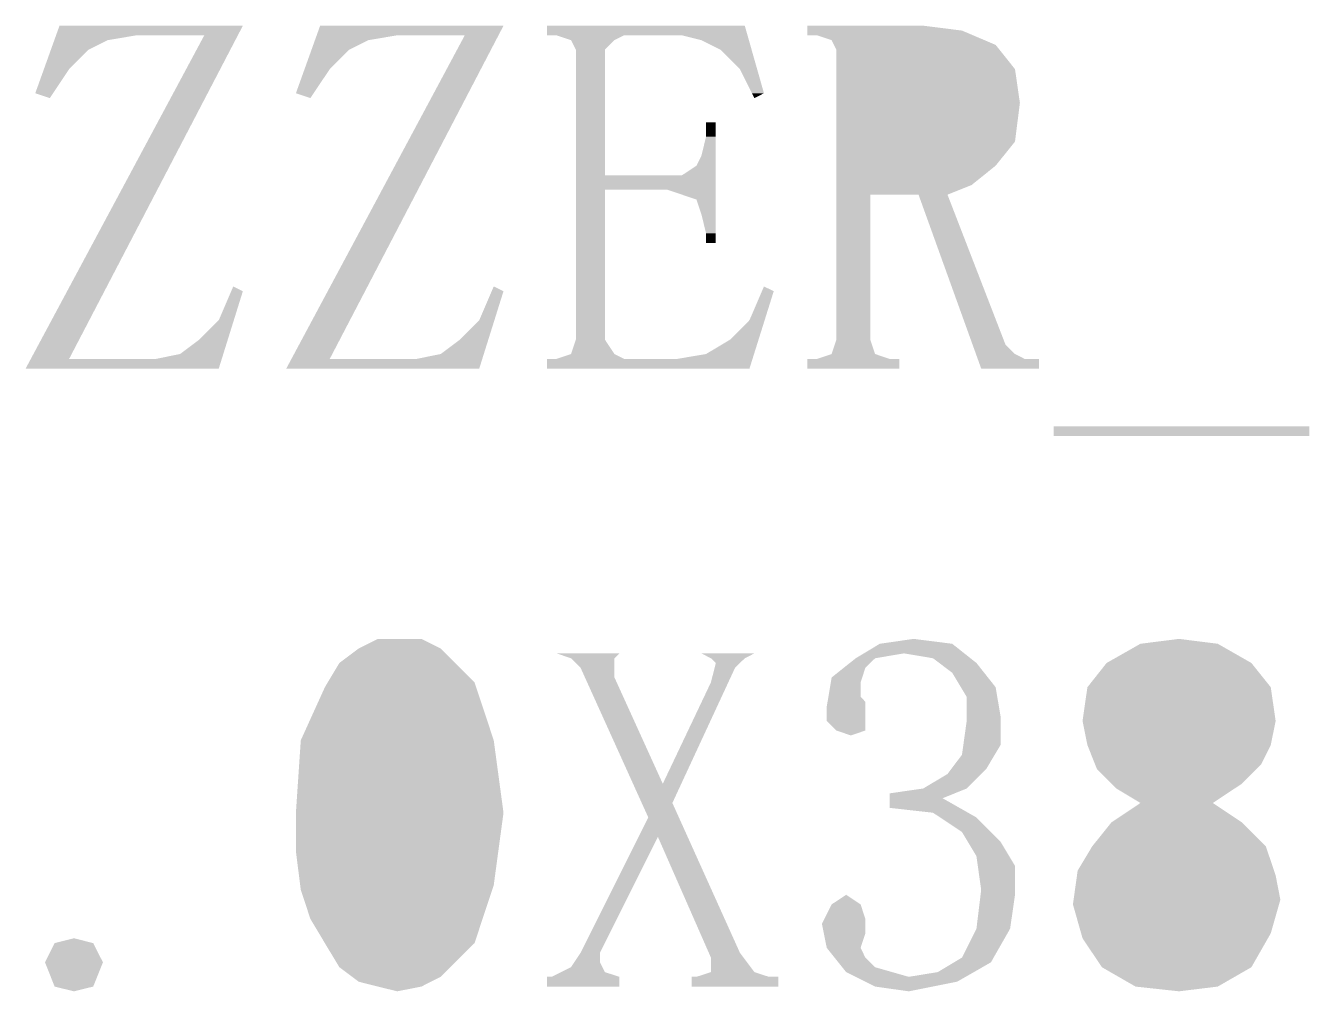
# Model space of a CAD drawing. Extents: x -182 to 198, y -129 to 151.
# Drawn here: x -127.65 to -106.93, y -61.87 to -46.3 of the extents above; entities that cross this region are included whole.
import ezdxf

# ---------------------------------------------------------------- set-up
doc = ezdxf.new("R2010")
doc.units = 0
doc.layers.add('Text', color=1, linetype='CONTINUOUS')
doc.layers.add('Text_N', color=2, linetype='CONTINUOUS')

msp = doc.modelspace()

# ---------------------------------------------------------------- linework, layer by layer
at = {"layer": 'Text'}
for points in [[(-127.154635, -46.45406), (-127.09906, -46.29912), (-124.220757, -46.45406), (-124.13996, -46.29912)], [(-122.948395, -46.45406), (-122.89282, -46.29912), (-120.014517, -46.45406), (-119.93372, -46.29912)], [(-119.23268, -46.45406), (-119.23268, -46.29912), (-115.995806, -46.45406), (-116.0399, -46.29912)], [(-115.02898, -46.37786), (-115.02898, -46.29912), (-112.5347, -46.37786), (-113.15954, -46.29912)], [(-115.02898, -46.45406), (-115.02898, -46.37786), (-112.355478, -46.45406), (-112.5347, -46.37786)], [(-127.238531, -46.68774), (-127.182905, -46.5328), (-126.6317, -46.68774), (-126.32182, -46.5328)], [(-127.182905, -46.5328), (-127.154635, -46.45406), (-126.32182, -46.5328), (-125.85446, -46.45406)], [(-124.887584, -46.68774), (-124.804475, -46.5328), (-124.342677, -46.68774), (-124.261855, -46.5328)], [(-124.804475, -46.5328), (-124.76226, -46.45406), (-124.261855, -46.5328), (-124.220757, -46.45406)], [(-123.032291, -46.68774), (-122.976665, -46.5328), (-122.428, -46.68774), (-122.11558, -46.5328)], [(-122.976665, -46.5328), (-122.948395, -46.45406), (-122.11558, -46.5328), (-121.64822, -46.45406)], [(-120.683757, -46.68774), (-120.600724, -46.5328), (-120.136437, -46.68774), (-120.055615, -46.5328)], [(-120.600724, -46.5328), (-120.55856, -46.45406), (-120.055615, -46.5328), (-120.014517, -46.45406)], [(-118.84406, -46.5328), (-119.07774, -46.45406), (-118.14302, -46.5328), (-117.98808, -46.45406)], [(-118.76532, -46.68774), (-118.84406, -46.5328), (-118.29796, -46.68774), (-118.14302, -46.5328)], [(-116.74094, -46.5328), (-117.05336, -46.45406), (-115.973428, -46.5328), (-115.995806, -46.45406)], [(-116.43106, -46.68774), (-116.74094, -46.5328), (-115.929359, -46.68774), (-115.973428, -46.5328)], [(-114.63782, -46.5328), (-114.8715, -46.45406), (-112.170312, -46.5328), (-112.355478, -46.45406)], [(-114.60033, -46.609), (-114.63782, -46.5328), (-111.99114, -46.609), (-112.170312, -46.5328)], [(-114.56162, -46.68774), (-114.60033, -46.609), (-111.92825, -46.68774), (-111.99114, -46.609)], [(-127.350698, -47.00016), (-127.238531, -46.68774), (-126.94412, -47.00016), (-126.6317, -46.68774)], [(-125.055147, -47.00016), (-124.887584, -46.68774), (-124.505669, -47.00016), (-124.342677, -46.68774)], [(-123.144458, -47.00016), (-123.032291, -46.68774), (-122.73788, -47.00016), (-122.428, -46.68774)], [(-120.851193, -47.00016), (-120.683757, -46.68774), (-120.299429, -47.00016), (-120.136437, -46.68774)], [(-118.76532, -47.00016), (-118.76532, -46.68774), (-118.29796, -47.00016), (-118.29796, -46.68774)], [(-116.11864, -47.00016), (-116.43106, -46.68774), (-115.840535, -47.00016), (-115.929359, -46.68774)], [(-114.56162, -47.00016), (-114.56162, -46.68774), (-111.67872, -47.00016), (-111.92825, -46.68774)], [(-127.49022, -47.38878), (-127.350698, -47.00016), (-127.203886, -47.38878), (-126.94412, -47.00016)], [(-125.263605, -47.38878), (-125.055147, -47.00016), (-124.708437, -47.38878), (-124.505669, -47.00016)], [(-123.28398, -47.38878), (-123.144458, -47.00016), (-122.997646, -47.38878), (-122.73788, -47.00016)], [(-121.059448, -47.38878), (-120.851193, -47.00016), (-120.502197, -47.38878), (-120.299429, -47.00016)], [(-118.76532, -47.38878), (-118.76532, -47.00016), (-118.29796, -47.38878), (-118.29796, -47.00016)], [(-115.92433, -47.38878), (-116.11864, -47.00016), (-115.73002, -47.38878), (-115.840535, -47.00016)], [(-114.56162, -47.54372), (-114.56162, -47.00016), (-111.59998, -47.54372), (-111.67872, -47.00016)], [(-127.25654, -47.46752), (-127.49022, -47.38878), (-127.203886, -47.38878)], [(-125.305845, -47.46752), (-125.263605, -47.38878), (-124.749535, -47.46752), (-124.708437, -47.38878)], [(-123.0503, -47.46752), (-123.28398, -47.38878), (-122.997646, -47.38878)], [(-121.101663, -47.46752), (-121.059448, -47.38878), (-120.543295, -47.46752), (-120.502197, -47.38878)], [(-118.76532, -47.46752), (-118.76532, -47.38878), (-118.29796, -47.46752), (-118.29796, -47.38878)], [(-115.88496, -47.46752), (-115.92433, -47.38878), (-115.73002, -47.38878)], [(-126.935281, -50.50536), (-125.305845, -47.46752), (-126.334469, -50.50536), (-124.749535, -47.46752)], [(-122.72965, -50.50536), (-121.101663, -47.46752), (-122.128229, -50.50536), (-120.543295, -47.46752)], [(-118.76532, -47.85614), (-118.76532, -47.46752), (-118.29796, -47.85614), (-118.29796, -47.46752)], [(-114.56162, -48.16856), (-114.56162, -47.54372), (-111.67872, -48.16856), (-111.59998, -47.54372)], [(-118.76532, -48.08982), (-118.76532, -47.85614), (-118.29796, -48.08982), (-118.29796, -47.85614)], [(-116.66474, -48.08982), (-116.66474, -47.85614), (-116.50726, -48.08982), (-116.50726, -47.85614)], [(-118.76532, -48.40224), (-118.76532, -48.08982), (-118.29796, -48.40224), (-118.29796, -48.08982)], [(-116.74094, -48.40224), (-116.66474, -48.08982), (-116.50726, -48.40224), (-116.50726, -48.08982)], [(-114.56162, -48.55718), (-114.56162, -48.16856), (-111.99114, -48.55718), (-111.67872, -48.16856)], [(-118.76532, -48.55718), (-118.76532, -48.40224), (-118.29796, -48.55718), (-118.29796, -48.40224)], [(-116.81968, -48.55718), (-116.74094, -48.40224), (-116.50726, -48.55718), (-116.50726, -48.40224)], [(-118.76532, -48.71212), (-118.76532, -48.55718), (-118.29796, -48.71212), (-118.29796, -48.55718)], [(-117.05336, -48.71212), (-116.81968, -48.55718), (-116.50726, -48.71212), (-116.50726, -48.55718)], [(-114.56162, -48.8696), (-114.56162, -48.55718), (-112.37976, -48.8696), (-111.99114, -48.55718)], [(-118.76532, -48.9458), (-118.76532, -48.71212), (-116.50726, -48.9458), (-116.50726, -48.71212)], [(-114.56162, -49.02454), (-114.56162, -48.8696), (-112.76838, -49.02454), (-112.37976, -48.8696)], [(-118.76532, -49.10328), (-118.76532, -48.9458), (-118.29796, -49.10328), (-118.29796, -48.9458)], [(-116.81968, -49.10328), (-117.28704, -48.9458), (-116.50726, -49.10328), (-116.50726, -48.9458)], [(-114.56162, -51.36134), (-114.56162, -49.02454), (-114.01552, -51.36134), (-114.01552, -49.02454)], [(-112.393273, -51.36134), (-113.23574, -49.02454), (-111.864115, -51.36134), (-112.76838, -49.02454)], [(-118.76532, -49.33696), (-118.76532, -49.10328), (-118.29796, -49.33696), (-118.29796, -49.10328)], [(-116.74094, -49.33696), (-116.81968, -49.10328), (-116.50726, -49.33696), (-116.50726, -49.10328)], [(-118.76532, -49.64684), (-118.76532, -49.33696), (-118.29796, -49.64684), (-118.29796, -49.33696)], [(-116.66474, -49.64684), (-116.74094, -49.33696), (-116.50726, -49.64684), (-116.50726, -49.33696)], [(-118.76532, -49.80432), (-118.76532, -49.64684), (-118.29796, -49.80432), (-118.29796, -49.64684)], [(-116.66474, -49.80432), (-116.66474, -49.64684), (-116.50726, -49.80432), (-116.50726, -49.64684)], [(-118.76532, -50.50536), (-118.76532, -49.80432), (-118.29796, -50.50536), (-118.29796, -49.80432)], [(-126.976175, -50.58156), (-126.935281, -50.50536), (-126.374246, -50.58156), (-126.334469, -50.50536)], [(-124.52858, -51.04892), (-124.2949, -50.50536), (-124.285578, -51.04892), (-124.13996, -50.58156)], [(-122.770494, -50.58156), (-122.72965, -50.50536), (-122.168006, -50.58156), (-122.128229, -50.50536)], [(-120.32488, -51.04892), (-120.0912, -50.50536), (-120.080253, -51.04892), (-119.93372, -50.58156)], [(-118.76532, -50.58156), (-118.76532, -50.50536), (-118.29796, -50.58156), (-118.29796, -50.50536)], [(-115.9637, -51.04892), (-115.73002, -50.50536), (-115.719073, -51.04892), (-115.57254, -50.58156)], [(-127.226873, -51.04892), (-126.976175, -50.58156), (-126.618086, -51.04892), (-126.374246, -50.58156)], [(-123.020963, -51.04892), (-122.770494, -50.58156), (-122.411846, -51.04892), (-122.168006, -50.58156)], [(-118.76532, -51.04892), (-118.76532, -50.58156), (-118.29796, -51.04892), (-118.29796, -50.58156)], [(-127.394462, -51.36134), (-127.226873, -51.04892), (-126.781103, -51.36134), (-126.618086, -51.04892)], [(-124.841, -51.36134), (-124.52858, -51.04892), (-124.382936, -51.36134), (-124.285578, -51.04892)], [(-123.1884, -51.36134), (-123.020963, -51.04892), (-122.574863, -51.36134), (-122.411846, -51.04892)], [(-120.63476, -51.36134), (-120.32488, -51.04892), (-120.178246, -51.36134), (-120.080253, -51.04892)], [(-118.76532, -51.36134), (-118.76532, -51.04892), (-118.29796, -51.36134), (-118.29796, -51.04892)], [(-116.27358, -51.36134), (-115.9637, -51.04892), (-115.817066, -51.36134), (-115.719073, -51.04892)], [(-127.519811, -51.59502), (-127.394462, -51.36134), (-126.903023, -51.59502), (-126.781103, -51.36134)], [(-125.15342, -51.59502), (-124.841, -51.36134), (-124.455758, -51.59502), (-124.382936, -51.36134)], [(-123.313647, -51.59502), (-123.1884, -51.36134), (-122.696783, -51.59502), (-122.574863, -51.36134)], [(-120.94718, -51.59502), (-120.63476, -51.36134), (-120.25155, -51.59502), (-120.178246, -51.36134)], [(-118.84406, -51.59502), (-118.76532, -51.36134), (-118.14302, -51.59502), (-118.29796, -51.36134)], [(-116.66474, -51.59502), (-116.27358, -51.36134), (-115.89037, -51.59502), (-115.817066, -51.36134)], [(-114.587274, -51.44008), (-114.56162, -51.36134), (-113.988977, -51.44008), (-114.01552, -51.36134)], [(-112.364901, -51.44008), (-112.393273, -51.36134), (-111.83366, -51.44008), (-111.864115, -51.36134)], [(-114.63782, -51.59502), (-114.587274, -51.44008), (-113.93678, -51.59502), (-113.988977, -51.44008)], [(-112.309046, -51.59502), (-112.364901, -51.44008), (-111.67872, -51.59502), (-111.83366, -51.44008)], [(-127.64516, -51.8287), (-127.562051, -51.67376), (-124.52858, -51.8287), (-124.480295, -51.67376)], [(-127.562051, -51.67376), (-127.519811, -51.59502), (-126.94412, -51.67376), (-126.903023, -51.59502)], [(-125.54204, -51.67376), (-125.15342, -51.59502), (-124.480295, -51.67376), (-124.455758, -51.59502)], [(-123.43892, -51.8287), (-123.355862, -51.67376), (-120.32488, -51.8287), (-120.276264, -51.67376)], [(-123.355862, -51.67376), (-123.313647, -51.59502), (-122.73788, -51.67376), (-122.696783, -51.59502)], [(-121.3358, -51.67376), (-120.94718, -51.59502), (-120.276264, -51.67376), (-120.25155, -51.59502)], [(-119.23268, -51.8287), (-119.23268, -51.67376), (-115.9637, -51.8287), (-115.915084, -51.67376)], [(-119.07774, -51.67376), (-118.84406, -51.59502), (-117.98808, -51.67376), (-118.14302, -51.59502)], [(-117.12956, -51.67376), (-116.66474, -51.59502), (-115.915084, -51.67376), (-115.89037, -51.59502)], [(-115.02898, -51.8287), (-115.02898, -51.67376), (-113.54816, -51.8287), (-113.54816, -51.67376)], [(-114.8715, -51.67376), (-114.63782, -51.59502), (-113.7031, -51.67376), (-113.93678, -51.59502)], [(-112.280675, -51.67376), (-112.309046, -51.59502), (-111.52378, -51.67376), (-111.67872, -51.59502)], [(-112.22482, -51.8287), (-112.280675, -51.67376), (-111.2901, -51.8287), (-111.2901, -51.67376)], [(-111.05642, -52.91836), (-111.05642, -52.76342), (-106.92892, -52.91836), (-106.92892, -52.76342)], [(-122.58294, -56.5785), (-122.27052, -56.34482), (-120.7135, -56.5785), (-120.94718, -56.34482)], [(-122.27052, -56.34482), (-121.96064, -56.18988), (-120.94718, -56.34482), (-121.2596, -56.18988)], [(-114.118238, -56.42356), (-113.86058, -56.26862), (-112.496575, -56.42356), (-112.69218, -56.26862)], [(-113.86058, -56.26862), (-113.31448, -56.18988), (-112.69218, -56.26862)], [(-110.20044, -56.5785), (-109.65434, -56.26862), (-107.86364, -56.5785), (-108.4072, -56.26862)], [(-109.65434, -56.26862), (-109.03204, -56.18988), (-108.4072, -56.26862)], [(-118.84406, -56.5023), (-119.07774, -56.42356), (-118.14302, -56.5023), (-118.06428, -56.42356)], [(-118.76786, -56.5785), (-118.84406, -56.5023), (-118.14302, -56.5785), (-118.14302, -56.5023)], [(-116.586, -56.5023), (-116.74094, -56.42356), (-116.0399, -56.5023), (-115.88496, -56.42356)], [(-116.50726, -56.5785), (-116.586, -56.5023), (-116.117345, -56.5785), (-116.0399, -56.5023)], [(-114.344729, -56.5785), (-114.2492, -56.5023), (-114.014225, -56.5785), (-113.93678, -56.5023)], [(-114.2492, -56.5023), (-114.118238, -56.42356), (-113.93678, -56.5023), (-113.46942, -56.42356)], [(-113.00206, -56.5023), (-113.46942, -56.42356), (-112.397184, -56.5023), (-112.496575, -56.42356)], [(-112.900993, -56.5785), (-113.00206, -56.5023), (-112.30102, -56.5785), (-112.397184, -56.5023)], [(-122.769579, -56.89092), (-122.58294, -56.5785), (-120.40108, -56.89092), (-120.7135, -56.5785)], [(-118.68912, -56.65724), (-118.76786, -56.5785), (-118.14302, -56.65724), (-118.14302, -56.5785)], [(-118.618965, -56.81218), (-118.68912, -56.65724), (-118.14302, -56.81218), (-118.14302, -56.65724)], [(-116.566137, -56.81218), (-116.527097, -56.65724), (-116.269237, -56.81218), (-116.19738, -56.65724)], [(-116.527097, -56.65724), (-116.50726, -56.5785), (-116.19738, -56.65724), (-116.117345, -56.5785)], [(-114.63782, -56.81218), (-114.54224, -56.73598), (-114.144781, -56.81218), (-114.119914, -56.73598)], [(-114.54224, -56.73598), (-114.443485, -56.65724), (-114.119914, -56.73598), (-114.09426, -56.65724)], [(-114.443485, -56.65724), (-114.344729, -56.5785), (-114.09426, -56.65724), (-114.014225, -56.5785)], [(-112.796574, -56.65724), (-112.900993, -56.5785), (-112.238612, -56.65724), (-112.30102, -56.5785)], [(-112.69218, -56.73598), (-112.796574, -56.65724), (-112.17623, -56.73598), (-112.238612, -56.65724)], [(-112.646333, -56.81218), (-112.69218, -56.73598), (-112.115879, -56.81218), (-112.17623, -56.73598)], [(-110.51032, -56.96966), (-110.20044, -56.5785), (-107.55122, -56.96966), (-107.86364, -56.5785)], [(-123.20524, -57.82564), (-122.81662, -56.96966), (-120.0912, -57.82564), (-120.374969, -56.96966)], [(-122.81662, -56.96966), (-122.769579, -56.89092), (-120.374969, -56.96966), (-120.40108, -56.89092)], [(-118.583329, -56.89092), (-118.618965, -56.81218), (-118.107206, -56.89092), (-118.14302, -56.81218)], [(-117.842944, -58.52668), (-118.583329, -56.89092), (-117.36324, -58.52668), (-118.107206, -56.89092)], [(-117.36324, -58.52668), (-116.586, -56.89092), (-117.064536, -58.52668), (-116.305762, -56.89092)], [(-116.586, -56.89092), (-116.566137, -56.81218), (-116.305762, -56.89092), (-116.269237, -56.81218)], [(-114.690423, -57.1246), (-114.664312, -56.96966), (-114.17046, -57.1246), (-114.17046, -56.96966)], [(-114.664312, -56.96966), (-114.651053, -56.89092), (-114.17046, -56.96966), (-114.17046, -56.89092)], [(-114.651053, -56.89092), (-114.63782, -56.81218), (-114.17046, -56.89092), (-114.144781, -56.81218)], [(-112.598987, -56.89092), (-112.646333, -56.81218), (-112.053497, -56.89092), (-112.115879, -56.81218)], [(-112.551642, -56.96966), (-112.598987, -56.89092), (-111.99114, -56.96966), (-112.053497, -56.89092)], [(-112.4585, -57.1246), (-112.551642, -56.96966), (-111.965003, -57.1246), (-111.99114, -56.96966)], [(-110.58906, -57.51322), (-110.51032, -56.96966), (-107.47248, -57.51322), (-107.55122, -56.96966)], [(-114.703708, -57.20334), (-114.690423, -57.1246), (-114.09426, -57.20334), (-114.17046, -57.1246)], [(-112.4585, -57.20334), (-112.4585, -57.1246), (-111.951745, -57.20334), (-111.965003, -57.1246)], [(-114.71656, -57.27954), (-114.703708, -57.20334), (-114.09426, -57.27954), (-114.09426, -57.20334)], [(-114.71656, -57.43702), (-114.71656, -57.27954), (-114.09426, -57.43702), (-114.09426, -57.27954)], [(-112.4585, -57.27954), (-112.4585, -57.20334), (-111.938918, -57.27954), (-111.951745, -57.20334)], [(-112.4585, -57.43702), (-112.4585, -57.27954), (-111.9124, -57.43702), (-111.938918, -57.27954)], [(-114.71656, -57.51322), (-114.71656, -57.43702), (-114.09426, -57.51322), (-114.09426, -57.43702)], [(-114.56162, -57.66816), (-114.71656, -57.51322), (-114.09426, -57.66816), (-114.09426, -57.51322)], [(-112.48009, -57.66816), (-112.4585, -57.51322), (-111.9124, -57.66816), (-111.9124, -57.51322)], [(-112.4585, -57.51322), (-112.4585, -57.43702), (-111.9124, -57.51322), (-111.9124, -57.43702)], [(-110.51032, -57.90184), (-110.58906, -57.51322), (-107.55122, -57.90184), (-107.47248, -57.51322)], [(-114.32794, -57.7469), (-114.56162, -57.66816), (-114.09426, -57.66816)], [(-112.512704, -57.90184), (-112.491088, -57.7469), (-111.9124, -57.90184), (-111.9124, -57.7469)], [(-112.491088, -57.7469), (-112.48009, -57.66816), (-111.9124, -57.7469), (-111.9124, -57.66816)], [(-123.28398, -58.99404), (-123.20524, -57.82564), (-119.93372, -58.99404), (-120.0912, -57.82564)], [(-112.5347, -58.05932), (-112.512704, -57.90184), (-112.006456, -58.05932), (-111.9124, -57.90184)], [(-110.386546, -58.21426), (-110.51032, -57.90184), (-107.70616, -58.21426), (-107.55122, -57.90184)], [(-112.7109, -58.293), (-112.5347, -58.05932), (-112.14608, -58.293), (-112.006456, -58.05932)], [(-113.15954, -58.60288), (-112.76838, -58.3692), (-112.4585, -58.60288), (-112.22289, -58.3692)], [(-112.76838, -58.3692), (-112.7109, -58.293), (-112.22289, -58.3692), (-112.14608, -58.293)], [(-110.35538, -58.293), (-110.386546, -58.21426), (-107.7849, -58.293), (-107.70616, -58.21426)], [(-110.11977, -58.52668), (-110.35538, -58.293), (-108.01858, -58.52668), (-107.7849, -58.293)], [(-117.702686, -58.83656), (-117.842944, -58.52668), (-117.2083, -58.83656), (-117.064536, -58.52668)], [(-113.7031, -58.68162), (-113.15954, -58.60288), (-112.65281, -58.68162), (-112.4585, -58.60288)], [(-110.04296, -58.60288), (-110.11977, -58.52668), (-108.13349, -58.60288), (-108.01858, -58.52668)], [(-109.65434, -58.83656), (-110.04296, -58.60288), (-108.48594, -58.83656), (-108.13349, -58.60288)], [(-113.7031, -58.76036), (-113.7031, -58.68162), (-112.84712, -58.76036), (-112.65281, -58.68162)], [(-113.7031, -58.9153), (-113.7031, -58.76036), (-112.574045, -58.9153), (-112.84712, -58.76036)], [(-123.28398, -59.61634), (-123.28398, -58.99404), (-120.017591, -59.61634), (-119.93372, -58.99404)], [(-117.59692, -59.07024), (-117.702686, -58.83656), (-117.102865, -59.07024), (-117.2083, -58.83656)], [(-113.00206, -58.99404), (-113.7031, -58.9153), (-112.435284, -58.99404), (-112.574045, -58.9153)], [(-112.887125, -59.07024), (-113.00206, -58.99404), (-112.30102, -59.07024), (-112.435284, -58.99404)], [(-110.1217, -59.14898), (-109.65434, -58.83656), (-108.01858, -59.14898), (-108.48594, -58.83656)], [(-117.753308, -59.38266), (-117.59692, -59.07024), (-116.961945, -59.38266), (-117.102865, -59.07024)], [(-112.5347, -59.30392), (-112.887125, -59.07024), (-112.068839, -59.30392), (-112.30102, -59.07024)], [(-110.43412, -59.5376), (-110.1217, -59.14898), (-107.62996, -59.5376), (-108.01858, -59.14898)], [(-118.532707, -60.93968), (-117.753308, -59.38266), (-118.22176, -60.93968), (-117.44198, -59.38266)], [(-116.757856, -60.93968), (-117.44198, -59.38266), (-116.259559, -60.93968), (-116.961945, -59.38266)], [(-112.440618, -59.4614), (-112.5347, -59.30392), (-111.9124, -59.4614), (-112.068839, -59.30392)], [(-123.214867, -60.16244), (-123.28398, -59.61634), (-120.0912, -60.16244), (-120.017591, -59.61634)], [(-112.30102, -59.69508), (-112.440618, -59.4614), (-111.771862, -59.69508), (-111.9124, -59.4614)], [(-110.6678, -59.92876), (-110.43412, -59.5376), (-107.498134, -59.92876), (-107.62996, -59.5376)], [(-112.279278, -59.85002), (-112.30102, -59.69508), (-111.67872, -59.85002), (-111.771862, -59.69508)], [(-112.22482, -60.23864), (-112.279278, -59.85002), (-111.67872, -60.23864), (-111.67872, -59.85002)], [(-110.733307, -60.39612), (-110.678468, -60.00496), (-107.39628, -60.39612), (-107.47248, -60.00496)], [(-110.678468, -60.00496), (-110.6678, -59.92876), (-107.47248, -60.00496), (-107.498134, -59.92876)], [(-123.20524, -60.23864), (-123.214867, -60.16244), (-120.116448, -60.23864), (-120.0912, -60.16244)], [(-123.0503, -60.706), (-123.20524, -60.23864), (-120.271388, -60.706), (-120.116448, -60.23864)], [(-112.234396, -60.31738), (-112.22482, -60.23864), (-111.67872, -60.31738), (-111.67872, -60.23864)], [(-114.7556, -60.706), (-114.63782, -60.47232), (-114.09426, -60.706), (-114.17046, -60.47232)], [(-114.63782, -60.47232), (-114.40414, -60.31738), (-114.17046, -60.47232)], [(-112.281792, -60.706), (-112.253293, -60.47232), (-111.734752, -60.706), (-111.701047, -60.47232)], [(-112.253293, -60.47232), (-112.234396, -60.31738), (-111.701047, -60.47232), (-111.67872, -60.31738)], [(-110.744, -60.47232), (-110.733307, -60.39612), (-107.417997, -60.47232), (-107.39628, -60.39612)], [(-110.611387, -60.93968), (-110.744, -60.47232), (-107.55122, -60.93968), (-107.417997, -60.47232)], [(-122.81662, -61.09716), (-123.0503, -60.706), (-120.40108, -61.09716), (-120.271388, -60.706)], [(-114.7953, -60.78474), (-114.7556, -60.706), (-114.09426, -60.78474), (-114.09426, -60.706)], [(-114.779323, -60.86348), (-114.7953, -60.78474), (-114.09426, -60.86348), (-114.09426, -60.78474)], [(-114.763906, -60.93968), (-114.779323, -60.86348), (-114.09426, -60.93968), (-114.09426, -60.86348)], [(-112.33912, -60.93968), (-112.30102, -60.86348), (-111.800894, -60.93968), (-111.75746, -60.86348)], [(-112.30102, -60.86348), (-112.291393, -60.78474), (-111.75746, -60.86348), (-111.746106, -60.78474)], [(-112.291393, -60.78474), (-112.281792, -60.706), (-111.746106, -60.78474), (-111.734752, -60.706)], [(-127.33274, -61.40704), (-127.1778, -61.09716), (-126.39802, -61.40704), (-126.5555, -61.09716)], [(-127.1778, -61.09716), (-126.86538, -61.01842), (-126.5555, -61.09716)], [(-122.630286, -61.40704), (-122.81662, -61.09716), (-120.7135, -61.40704), (-120.40108, -61.09716)], [(-118.68912, -61.2521), (-118.532707, -60.93968), (-118.3767, -61.2521), (-118.22176, -60.93968)], [(-116.620595, -61.2521), (-116.757856, -60.93968), (-116.11864, -61.2521), (-116.259559, -60.93968)], [(-114.71656, -61.17336), (-114.763906, -60.93968), (-114.17046, -61.17336), (-114.09426, -60.93968)], [(-112.45596, -61.17336), (-112.33912, -60.93968), (-111.934092, -61.17336), (-111.800894, -60.93968)], [(-110.58906, -61.01842), (-110.611387, -60.93968), (-107.596254, -61.01842), (-107.55122, -60.93968)], [(-110.27664, -61.48578), (-110.58906, -61.01842), (-107.86364, -61.48578), (-107.596254, -61.01842)], [(-118.741317, -61.33084), (-118.68912, -61.2521), (-118.3767, -61.33084), (-118.3767, -61.2521)], [(-116.586, -61.33084), (-116.620595, -61.2521), (-116.059712, -61.33084), (-116.11864, -61.2521)], [(-114.590754, -61.33084), (-114.71656, -61.17336), (-114.09426, -61.33084), (-114.17046, -61.17336)], [(-112.5347, -61.33084), (-112.45596, -61.17336), (-112.023881, -61.33084), (-111.934092, -61.17336)], [(-127.1778, -61.7982), (-127.33274, -61.40704), (-126.5555, -61.7982), (-126.39802, -61.40704)], [(-122.58294, -61.48578), (-122.630286, -61.40704), (-120.79224, -61.48578), (-120.7135, -61.40704)], [(-122.375778, -61.64072), (-122.58294, -61.48578), (-120.94718, -61.64072), (-120.79224, -61.48578)], [(-119.00281, -61.56452), (-118.84406, -61.48578), (-118.29796, -61.56452), (-118.33733, -61.48578)], [(-118.84406, -61.48578), (-118.791838, -61.40704), (-118.33733, -61.48578), (-118.3767, -61.40704)], [(-118.791838, -61.40704), (-118.741317, -61.33084), (-118.3767, -61.40704), (-118.3767, -61.33084)], [(-116.586, -61.40704), (-116.586, -61.33084), (-116.002714, -61.40704), (-116.059712, -61.33084)], [(-116.586, -61.48578), (-116.586, -61.40704), (-115.943837, -61.48578), (-116.002714, -61.40704)], [(-116.586, -61.56452), (-116.586, -61.48578), (-115.88496, -61.56452), (-115.943837, -61.48578)], [(-114.529895, -61.40704), (-114.590754, -61.33084), (-114.01679, -61.40704), (-114.09426, -61.33084)], [(-114.467005, -61.48578), (-114.529895, -61.40704), (-113.93678, -61.48578), (-114.01679, -61.40704)], [(-114.40414, -61.56452), (-114.467005, -61.48578), (-113.66053, -61.56452), (-113.93678, -61.48578)], [(-112.92586, -61.56452), (-112.794034, -61.48578), (-112.3426, -61.56452), (-112.204957, -61.48578)], [(-112.794034, -61.48578), (-112.662233, -61.40704), (-112.204957, -61.48578), (-112.06734, -61.40704)], [(-112.662233, -61.40704), (-112.5347, -61.33084), (-112.06734, -61.40704), (-112.023881, -61.33084)], [(-109.73308, -61.7982), (-110.27664, -61.48578), (-108.4072, -61.7982), (-107.86364, -61.48578)], [(-122.27052, -61.71946), (-122.375778, -61.64072), (-121.10339, -61.71946), (-120.94718, -61.64072)], [(-121.96064, -61.7982), (-122.27052, -61.71946), (-121.2596, -61.7982), (-121.10339, -61.71946)], [(-119.23268, -61.7982), (-119.23268, -61.64072), (-118.06428, -61.7982), (-118.06428, -61.64072)], [(-119.15648, -61.64072), (-119.00281, -61.56452), (-118.06428, -61.64072), (-118.29796, -61.56452)], [(-116.89588, -61.7982), (-116.89588, -61.64072), (-115.49634, -61.7982), (-115.49634, -61.64072)], [(-116.81968, -61.64072), (-116.586, -61.56452), (-115.65128, -61.64072), (-115.88496, -61.56452)], [(-114.25174, -61.64072), (-114.40414, -61.56452), (-113.39322, -61.64072), (-113.66053, -61.56452)], [(-114.09426, -61.71946), (-114.25174, -61.64072), (-112.61344, -61.71946), (-112.475797, -61.64072)], [(-113.93678, -61.7982), (-114.09426, -61.71946), (-113.009705, -61.7982), (-112.61344, -61.71946)], [(-113.39322, -61.64072), (-112.92586, -61.56452), (-112.475797, -61.64072), (-112.3426, -61.56452)], [(-126.86538, -61.8744), (-127.1778, -61.7982), (-126.5555, -61.7982)], [(-121.64822, -61.8744), (-121.96064, -61.7982), (-121.2596, -61.7982)], [(-113.39322, -61.8744), (-113.93678, -61.7982), (-113.009705, -61.7982)], [(-109.03204, -61.8744), (-109.73308, -61.7982), (-108.4072, -61.7982)]]:
    msp.add_solid(points, dxfattribs=at)
at = {"layer": 'Text_N'}
for points in [[(-114.01552, -46.68774), (-112.589437, -46.68774), (-113.93678, -46.5328), (-112.84712, -46.5328)], [(-113.93678, -46.5328), (-112.84712, -46.5328), (-113.7031, -46.45406), (-113.39322, -46.45406)], [(-114.01552, -46.76648), (-112.4585, -46.76648), (-114.01552, -46.68774), (-112.589437, -46.68774)], [(-114.01552, -47.1551), (-112.22482, -47.1551), (-114.01552, -46.76648), (-112.4585, -46.76648)], [(-114.01552, -47.62246), (-112.14608, -47.62246), (-114.01552, -47.1551), (-112.22482, -47.1551)], [(-114.01552, -48.16856), (-112.22482, -48.16856), (-114.01552, -47.62246), (-112.14608, -47.62246)], [(-114.01552, -48.55718), (-112.4585, -48.55718), (-114.01552, -48.16856), (-112.22482, -48.16856)], [(-114.01552, -48.79086), (-112.84712, -48.79086), (-114.01552, -48.55718), (-112.4585, -48.55718)], [(-114.01552, -48.8696), (-113.31448, -48.8696), (-114.01552, -48.79086), (-112.84712, -48.79086)], [(-122.03684, -56.5785), (-121.18086, -56.5785), (-121.80316, -56.5023), (-121.41454, -56.5023)], [(-121.80316, -56.5023), (-121.41454, -56.5023), (-121.64822, -56.42356)], [(-109.88802, -56.73598), (-108.17352, -56.73598), (-109.4994, -56.5023), (-108.48594, -56.5023)], [(-109.4994, -56.5023), (-108.48594, -56.5023), (-109.03204, -56.42356)], [(-122.19432, -56.81218), (-120.94718, -56.81218), (-122.03684, -56.5785), (-121.18086, -56.5785)], [(-110.04296, -57.04586), (-108.049949, -57.04586), (-109.88802, -56.73598), (-108.17352, -56.73598)], [(-122.34926, -57.1246), (-120.86844, -57.1246), (-122.19432, -56.81218), (-120.94718, -56.81218)], [(-122.58294, -57.98058), (-120.63476, -57.98058), (-122.34926, -57.1246), (-120.86844, -57.1246)], [(-110.1217, -57.43702), (-107.955258, -57.43702), (-110.05881, -57.1246), (-108.01858, -57.1246)], [(-110.05881, -57.1246), (-108.01858, -57.1246), (-110.04296, -57.04586), (-108.049949, -57.04586)], [(-110.10232, -57.51322), (-107.93984, -57.51322), (-110.1217, -57.43702), (-107.955258, -57.43702)], [(-110.04296, -57.7469), (-107.93984, -57.7469), (-110.10232, -57.51322), (-107.93984, -57.51322)], [(-109.919389, -57.90184), (-107.93984, -57.90184), (-110.04296, -57.7469), (-107.93984, -57.7469)], [(-122.65914, -58.99404), (-120.55856, -58.99404), (-122.58294, -57.98058), (-120.63476, -57.98058)], [(-109.73308, -58.13552), (-108.05762, -58.13552), (-109.919389, -57.90184), (-107.93984, -57.90184)], [(-109.634477, -58.21426), (-108.09732, -58.21426), (-109.73308, -58.13552), (-108.05762, -58.13552)], [(-109.34192, -58.44794), (-108.272097, -58.44794), (-109.634477, -58.21426), (-108.09732, -58.21426)], [(-109.132218, -58.52668), (-108.331, -58.52668), (-109.34192, -58.44794), (-108.272097, -58.44794)], [(-108.71962, -58.68162), (-108.331, -58.52668), (-109.132218, -58.52668)], [(-122.58294, -60.0837), (-120.63476, -60.0837), (-122.65914, -58.99404), (-120.55856, -58.99404)], [(-109.80928, -59.30392), (-108.79836, -59.30392), (-109.4994, -58.99404)], [(-110.04296, -59.61634), (-108.362166, -59.61634), (-109.80928, -59.30392), (-108.79836, -59.30392)], [(-110.074862, -59.69508), (-108.25226, -59.69508), (-110.04296, -59.61634), (-108.362166, -59.61634)], [(-110.20044, -60.00496), (-108.065926, -60.00496), (-110.074862, -59.69508), (-108.25226, -59.69508)], [(-110.213267, -60.0837), (-108.01858, -60.0837), (-110.20044, -60.00496), (-108.065926, -60.00496)], [(-122.34926, -60.93968), (-120.86844, -60.93968), (-122.58294, -60.0837), (-120.63476, -60.0837)], [(-110.27664, -60.47232), (-107.86364, -60.47232), (-110.213267, -60.0837), (-108.01858, -60.0837)], [(-110.20044, -60.93968), (-107.93984, -60.93968), (-110.27664, -60.47232), (-107.86364, -60.47232)], [(-122.19432, -61.2521), (-121.02592, -61.2521), (-122.34926, -60.93968), (-120.86844, -60.93968)], [(-109.96676, -61.33084), (-108.17352, -61.33084), (-110.20044, -60.93968), (-107.93984, -60.93968)], [(-122.03684, -61.40704), (-121.18086, -61.40704), (-122.19432, -61.2521), (-121.02592, -61.2521)], [(-121.80316, -61.56452), (-121.41454, -61.56452), (-122.03684, -61.40704), (-121.18086, -61.40704)], [(-109.5756, -61.56452), (-108.56468, -61.56452), (-109.96676, -61.33084), (-108.17352, -61.33084)], [(-121.64822, -61.64072), (-121.41454, -61.56452), (-121.80316, -61.56452)], [(-109.03204, -61.64072), (-108.56468, -61.56452), (-109.5756, -61.56452)]]:
    msp.add_solid(points, dxfattribs=at)

doc.saveas('drawing.dxf')
